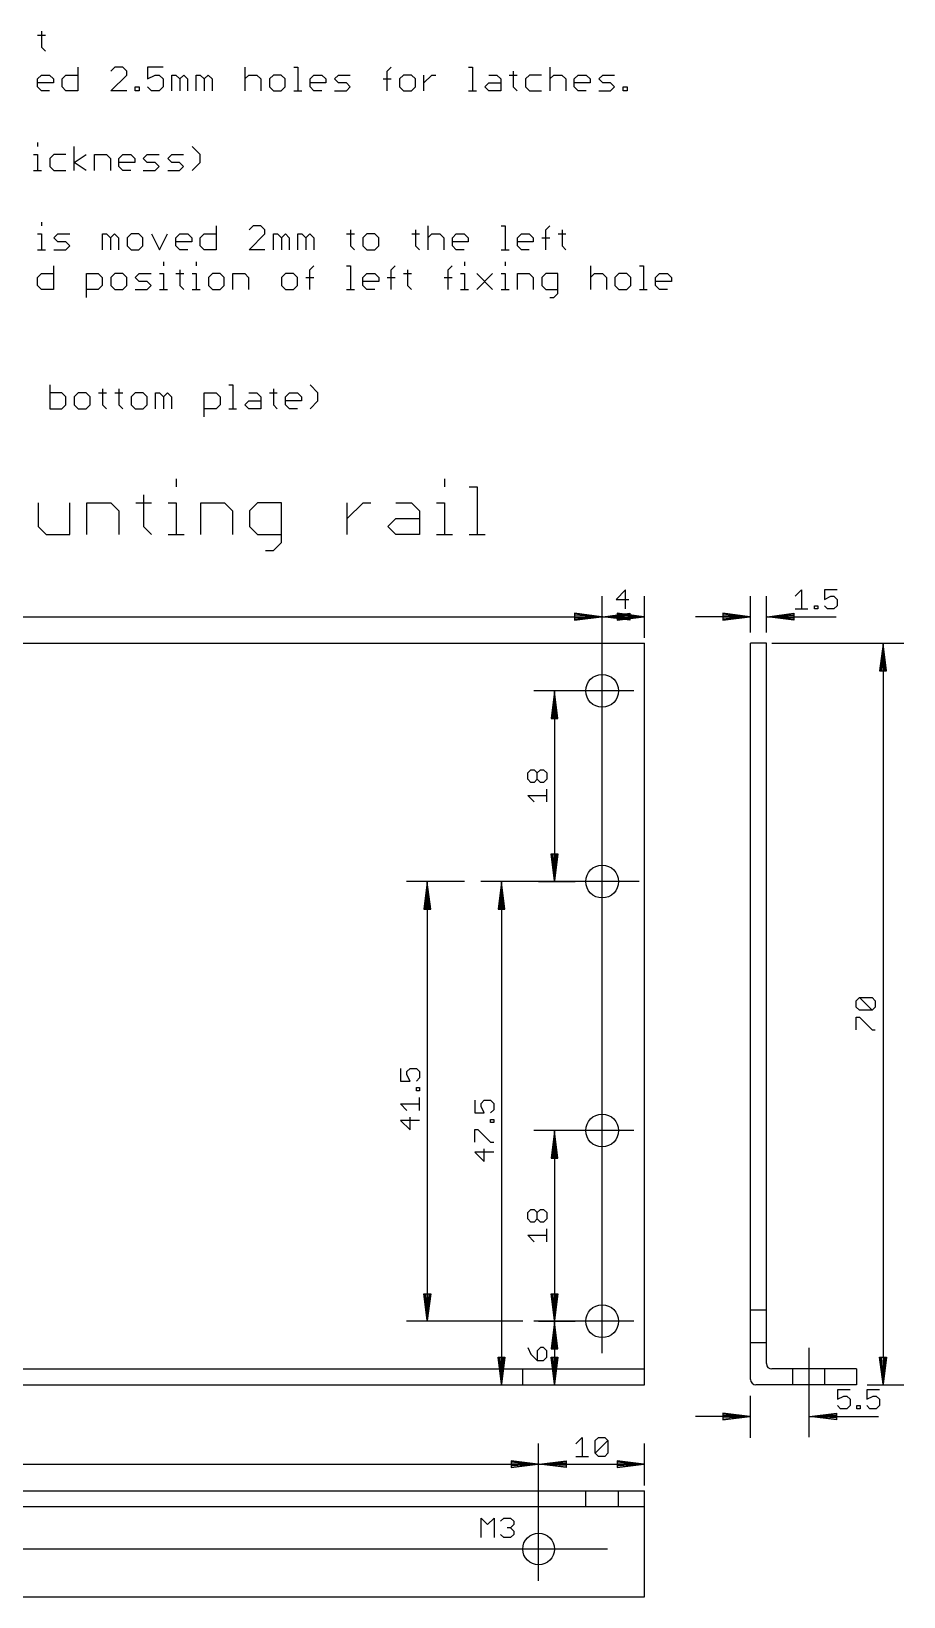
# Model space of a CAD drawing. Extents: x -9 to 622, y -48 to 444.
# Drawn here: x 417.1 to 499.4, y 291.5 to 439.3 of the extents above; entities that cross this region are included whole.
import ezdxf

# ---------------------------------------------------------------- set-up
doc = ezdxf.new("R2010")
doc.units = 0
for name, color, linetype in [('119', 1, 'CONTINUOUS'), ('20', 7, 'CONTINUOUS'), ('47', 2, 'CONTINUOUS')]:
    doc.layers.add(name, color=color, linetype=linetype)

msp = doc.modelspace()

# ---------------------------------------------------------------- linework, layer by layer
at = {"layer": '119'}
for p, q in [((417.7279, 438.8756), (418.4772, 438.8756)), ((418.1025, 439.2503), (418.1025, 437.7517)), ((418.1025, 437.7517), (418.4772, 437.377)), ((421.5284, 435.8749), (421.5284, 433.627)), ((425.0084, 435.8749), (424.6338, 435.5003)), ((425.7577, 435.8749), (425.0084, 435.8749)), ((426.1324, 435.5003), (425.7577, 435.8749)), ((429.5853, 435.8749), (428.0867, 435.8749)), ((428.0867, 435.8749), (428.0867, 434.751)), ((437.2946, 435.8749), (437.2946, 433.627)), ((441.8985, 435.8749), (442.2732, 435.8749)), ((442.2732, 435.8749), (442.2732, 433.627)), ((450.7137, 435.5003), (451.0883, 435.8749)), ((458.3959, 435.8749), (458.7706, 435.8749)), ((458.7706, 435.8749), (458.7706, 433.627)), ((466.0691, 435.8749), (466.0691, 433.627)), ((417.7279, 434.751), (418.1025, 435.1256)), ((417.7279, 434.0017), (417.7279, 434.751)), ((418.1025, 435.1256), (418.8518, 435.1256)), ((418.8518, 435.1256), (419.2265, 434.751)), ((419.2265, 434.751), (419.2265, 434.3763)), ((420.0298, 434.751), (420.4045, 435.1256)), ((420.0298, 434.0017), (420.0298, 434.751)), ((420.4045, 435.1256), (421.5284, 435.1256)), ((424.6338, 433.627), (426.1324, 435.1256)), ((426.1324, 435.1256), (426.1324, 435.5003)), ((428.0867, 434.751), (428.836, 435.1256)), ((428.836, 435.1256), (429.2107, 435.1256)), ((429.2107, 435.1256), (429.5853, 434.751)), ((429.5853, 434.751), (429.5853, 434.0017)), ((430.3887, 433.627), (430.3887, 435.1256)), ((430.3887, 435.1256), (430.7633, 435.1256)), ((430.7633, 435.1256), (431.138, 434.751)), ((431.138, 434.751), (431.5126, 435.1256)), ((431.138, 434.751), (431.138, 433.627)), ((431.5126, 435.1256), (431.8873, 434.751)), ((431.8873, 434.751), (431.8873, 433.627)), ((432.6906, 433.627), (432.6906, 435.1256)), ((432.6906, 435.1256), (433.0653, 435.1256)), ((433.0653, 435.1256), (433.4399, 434.751)), ((433.4399, 434.751), (433.8146, 435.1256)), ((433.4399, 434.751), (433.4399, 433.627)), ((433.8146, 435.1256), (434.1892, 434.751)), ((434.1892, 434.751), (434.1892, 433.627)), ((437.2946, 434.751), (437.6692, 435.1256)), ((437.6692, 435.1256), (438.4185, 435.1256)), ((438.4185, 435.1256), (438.7932, 434.751)), ((438.7932, 434.751), (438.7932, 433.627)), ((439.9712, 435.1256), (439.5965, 434.751)), ((439.5965, 434.751), (439.5965, 434.0017)), ((440.7205, 435.1256), (439.9712, 435.1256)), ((441.0951, 434.751), (440.7205, 435.1256)), ((441.0951, 434.0017), (441.0951, 434.751)), ((443.4331, 434.751), (443.8078, 435.1256)), ((443.4331, 434.0017), (443.4331, 434.751)), ((443.8078, 435.1256), (444.5571, 435.1256)), ((444.5571, 435.1256), (444.9318, 434.751)), ((444.9318, 434.751), (444.9318, 434.3763)), ((445.7351, 434.751), (446.1098, 435.1256)), ((446.1098, 434.3763), (445.7351, 434.751)), ((446.1098, 435.1256), (447.2337, 435.1256)), ((450.339, 434.751), (451.0883, 434.751)), ((450.7137, 433.627), (450.7137, 435.5003)), ((452.2483, 435.1256), (451.8737, 434.751)), ((451.8737, 434.751), (451.8737, 434.0017)), ((452.9976, 435.1256), (452.2483, 435.1256)), ((453.3723, 434.751), (452.9976, 435.1256)), ((453.3723, 434.0017), (453.3723, 434.751)), ((454.1756, 433.627), (454.1756, 435.1256)), ((454.1756, 434.3763), (454.925, 435.1256)), ((454.925, 435.1256), (455.2996, 435.1256)), ((460.3052, 435.1256), (461.0545, 435.1256)), ((461.0545, 435.1256), (461.4292, 434.751)), ((461.4292, 434.751), (461.4292, 433.627)), ((462.2325, 435.1256), (462.9818, 435.1256)), ((462.6072, 435.5003), (462.6072, 434.0017)), ((464.1418, 435.1256), (463.7672, 434.751)), ((463.7672, 434.751), (463.7672, 434.0017)), ((465.2658, 435.1256), (464.1418, 435.1256)), ((466.0691, 434.751), (466.4438, 435.1256)), ((466.4438, 435.1256), (467.1931, 435.1256)), ((467.1931, 435.1256), (467.5677, 434.751)), ((467.5677, 434.751), (467.5677, 433.627)), ((468.3711, 434.751), (468.7458, 435.1256)), ((468.3711, 434.0017), (468.3711, 434.751)), ((468.7458, 435.1256), (469.4951, 435.1256)), ((469.4951, 435.1256), (469.8697, 434.751)), ((469.8697, 434.751), (469.8697, 434.3763)), ((470.6731, 434.751), (471.0477, 435.1256)), ((471.0477, 434.3763), (470.6731, 434.751)), ((471.0477, 435.1256), (472.1717, 435.1256)), ((419.2265, 434.3763), (417.7279, 434.3763)), ((418.1025, 433.627), (417.7279, 434.0017)), ((418.8518, 433.627), (418.1025, 433.627)), ((420.4045, 433.627), (420.0298, 434.0017)), ((421.5284, 433.627), (420.4045, 433.627)), ((426.1324, 433.627), (424.6338, 433.627)), ((426.9357, 433.627), (426.9357, 434.0017)), ((426.9357, 434.0017), (427.3104, 434.0017)), ((427.3104, 433.627), (426.9357, 433.627)), ((427.3104, 434.0017), (427.3104, 433.627)), ((428.4614, 433.627), (428.0867, 434.0017)), ((429.2107, 433.627), (428.4614, 433.627)), ((429.5853, 434.0017), (429.2107, 433.627)), ((439.5965, 434.0017), (439.9712, 433.627)), ((439.9712, 433.627), (440.7205, 433.627)), ((440.7205, 433.627), (441.0951, 434.0017)), ((441.8985, 433.627), (442.6478, 433.627)), ((444.9318, 434.3763), (443.4331, 434.3763)), ((443.8078, 433.627), (443.4331, 434.0017)), ((444.5571, 433.627), (443.8078, 433.627)), ((445.7351, 433.627), (446.8591, 433.627)), ((446.8591, 434.3763), (446.1098, 434.3763)), ((447.2337, 434.0017), (446.8591, 434.3763)), ((446.8591, 433.627), (447.2337, 434.0017)), ((451.8737, 434.0017), (452.2483, 433.627)), ((452.2483, 433.627), (452.9976, 433.627)), ((452.9976, 433.627), (453.3723, 434.0017)), ((458.3959, 433.627), (459.1452, 433.627)), ((459.9306, 434.0017), (460.3052, 434.3763)), ((460.3052, 433.627), (459.9306, 434.0017)), ((460.3052, 434.3763), (461.4292, 434.3763)), ((461.4292, 433.627), (460.3052, 433.627)), ((462.6072, 434.0017), (462.9818, 433.627)), ((463.7672, 434.0017), (464.1418, 433.627)), ((464.1418, 433.627), (465.2658, 433.627)), ((469.8697, 434.3763), (468.3711, 434.3763)), ((468.7458, 433.627), (468.3711, 434.0017)), ((469.4951, 433.627), (468.7458, 433.627)), ((470.6731, 433.627), (471.797, 433.627)), ((471.797, 434.3763), (471.0477, 434.3763)), ((472.1717, 434.0017), (471.797, 434.3763)), ((471.797, 433.627), (472.1717, 434.0017)), ((472.975, 433.627), (472.975, 434.0017)), ((472.975, 434.0017), (473.3497, 434.0017)), ((473.3497, 433.627), (472.975, 433.627)), ((473.3497, 434.0017), (473.3497, 433.627)), ((417.7189, 428.7496), (417.7189, 428.3749)), ((417.3442, 427.6256), (417.7189, 427.6256)), ((417.7189, 427.6256), (417.7189, 426.127)), ((419.2535, 427.6256), (418.8788, 427.251)), ((418.8788, 427.251), (418.8788, 426.5017)), ((420.3775, 427.6256), (419.2535, 427.6256)), ((421.1808, 426.127), (421.1808, 428.3749)), ((421.1808, 426.8763), (422.3048, 427.6256)), ((423.0991, 426.127), (423.0991, 427.6256)), ((423.0991, 427.6256), (424.2231, 427.6256)), ((424.2231, 427.6256), (424.5977, 427.251)), ((424.5977, 427.251), (424.5977, 426.127)), ((425.4011, 427.251), (425.7757, 427.6256)), ((425.4011, 426.5017), (425.4011, 427.251)), ((425.7757, 427.6256), (426.525, 427.6256)), ((426.525, 427.6256), (426.8997, 427.251)), ((426.8997, 427.251), (426.8997, 426.8763)), ((427.703, 427.251), (428.0777, 427.6256)), ((428.0777, 426.8763), (427.703, 427.251)), ((428.0777, 427.6256), (429.2017, 427.6256)), ((430.005, 427.251), (430.3797, 427.6256)), ((430.3797, 426.8763), (430.005, 427.251)), ((430.3797, 427.6256), (431.5036, 427.6256)), ((433.0563, 427.6256), (432.307, 428.3749)), ((433.0563, 426.8763), (433.0563, 427.6256)), ((417.3442, 426.127), (418.0935, 426.127)), ((418.8788, 426.5017), (419.2535, 426.127)), ((419.2535, 426.127), (420.3775, 426.127)), ((422.3048, 426.127), (421.1808, 426.8763)), ((426.8997, 426.8763), (425.4011, 426.8763)), ((425.7757, 426.127), (425.4011, 426.5017)), ((426.525, 426.127), (425.7757, 426.127)), ((427.703, 426.127), (428.827, 426.127)), ((428.827, 426.8763), (428.0777, 426.8763)), ((429.2017, 426.5017), (428.827, 426.8763)), ((428.827, 426.127), (429.2017, 426.5017)), ((430.005, 426.127), (431.129, 426.127)), ((431.129, 426.8763), (430.3797, 426.8763)), ((431.5036, 426.5017), (431.129, 426.8763)), ((431.129, 426.127), (431.5036, 426.5017)), ((432.307, 426.127), (433.0563, 426.8763)), ((418.1025, 421.2496), (418.1025, 420.8749)), ((417.7279, 420.1256), (418.1025, 420.1256)), ((418.1025, 420.1256), (418.1025, 418.627)), ((419.2625, 419.751), (419.6372, 420.1256)), ((419.6372, 419.3763), (419.2625, 419.751)), ((419.6372, 420.1256), (420.7611, 420.1256)), ((423.8664, 418.627), (423.8664, 420.1256)), ((423.8664, 420.1256), (424.2411, 420.1256)), ((424.2411, 420.1256), (424.6157, 419.751)), ((424.6157, 419.751), (424.9904, 420.1256)), ((424.6157, 419.751), (424.6157, 418.627)), ((424.9904, 420.1256), (425.365, 419.751)), ((425.365, 419.751), (425.365, 418.627)), ((426.543, 420.1256), (426.1684, 419.751)), ((426.1684, 419.751), (426.1684, 419.0017)), ((427.2924, 420.1256), (426.543, 420.1256)), ((427.667, 419.751), (427.2924, 420.1256)), ((427.667, 419.0017), (427.667, 419.751)), ((428.4704, 420.1256), (429.2197, 418.627)), ((429.2197, 418.627), (429.969, 420.1256)), ((430.7723, 419.751), (431.147, 420.1256)), ((430.7723, 419.0017), (430.7723, 419.751)), ((431.147, 420.1256), (431.8963, 420.1256)), ((431.8963, 420.1256), (432.2709, 419.751)), ((432.2709, 419.751), (432.2709, 419.3763)), ((433.0743, 419.751), (433.4489, 420.1256)), ((433.0743, 419.0017), (433.0743, 419.751)), ((433.4489, 420.1256), (434.5729, 420.1256)), ((434.5729, 420.8749), (434.5729, 418.627)), ((438.0529, 420.8749), (437.6782, 420.5003)), ((437.6782, 418.627), (439.1768, 420.1256)), ((438.8022, 420.8749), (438.0529, 420.8749)), ((439.1768, 420.5003), (438.8022, 420.8749)), ((439.1768, 420.1256), (439.1768, 420.5003)), ((439.9802, 418.627), (439.9802, 420.1256)), ((439.9802, 420.1256), (440.3548, 420.1256)), ((440.3548, 420.1256), (440.7295, 419.751)), ((440.7295, 419.751), (441.1042, 420.1256)), ((440.7295, 419.751), (440.7295, 418.627)), ((441.1042, 420.1256), (441.4788, 419.751)), ((441.4788, 419.751), (441.4788, 418.627)), ((442.2822, 418.627), (442.2822, 420.1256)), ((442.2822, 420.1256), (442.6568, 420.1256)), ((442.6568, 420.1256), (443.0315, 419.751)), ((443.0315, 419.751), (443.4061, 420.1256)), ((443.0315, 419.751), (443.0315, 418.627)), ((443.4061, 420.1256), (443.7808, 419.751)), ((443.7808, 419.751), (443.7808, 418.627)), ((446.8861, 420.1256), (447.6354, 420.1256)), ((447.2607, 420.5003), (447.2607, 419.0017)), ((448.7954, 420.1256), (448.4207, 419.751)), ((448.4207, 419.751), (448.4207, 419.0017)), ((449.5447, 420.1256), (448.7954, 420.1256)), ((449.9193, 419.751), (449.5447, 420.1256)), ((449.9193, 419.0017), (449.9193, 419.751)), ((453.0247, 420.1256), (453.774, 420.1256)), ((453.3993, 420.5003), (453.3993, 419.0017)), ((454.5593, 420.8749), (454.5593, 418.627)), ((454.5593, 419.751), (454.934, 420.1256)), ((454.934, 420.1256), (455.6833, 420.1256)), ((455.6833, 420.1256), (456.0579, 419.751)), ((456.0579, 419.751), (456.0579, 418.627)), ((456.8613, 419.751), (457.2359, 420.1256)), ((456.8613, 419.0017), (456.8613, 419.751)), ((457.2359, 420.1256), (457.9852, 420.1256)), ((457.9852, 420.1256), (458.3599, 419.751)), ((458.3599, 419.751), (458.3599, 419.3763)), ((461.4652, 420.8749), (461.8399, 420.8749)), ((461.8399, 420.8749), (461.8399, 418.627)), ((462.9998, 419.751), (463.3745, 420.1256)), ((462.9998, 419.0017), (462.9998, 419.751)), ((463.3745, 420.1256), (464.1238, 420.1256)), ((464.1238, 420.1256), (464.4985, 419.751)), ((464.4985, 419.751), (464.4985, 419.3763)), ((465.3018, 419.751), (466.0511, 419.751)), ((465.6765, 420.5003), (466.0511, 420.8749)), ((465.6765, 418.627), (465.6765, 420.5003)), ((466.8365, 420.1256), (467.5858, 420.1256)), ((467.2111, 420.5003), (467.2111, 419.0017)), ((417.7279, 418.627), (418.4772, 418.627)), ((419.2625, 418.627), (420.3865, 418.627)), ((420.3865, 419.3763), (419.6372, 419.3763)), ((420.7611, 419.0017), (420.3865, 419.3763)), ((420.3865, 418.627), (420.7611, 419.0017)), ((426.1684, 419.0017), (426.543, 418.627)), ((426.543, 418.627), (427.2924, 418.627)), ((427.2924, 418.627), (427.667, 419.0017)), ((432.2709, 419.3763), (430.7723, 419.3763)), ((431.147, 418.627), (430.7723, 419.0017)), ((431.8963, 418.627), (431.147, 418.627)), ((433.4489, 418.627), (433.0743, 419.0017)), ((434.5729, 418.627), (433.4489, 418.627)), ((439.1768, 418.627), (437.6782, 418.627)), ((447.2607, 419.0017), (447.6354, 418.627)), ((448.4207, 419.0017), (448.7954, 418.627)), ((448.7954, 418.627), (449.5447, 418.627)), ((449.5447, 418.627), (449.9193, 419.0017)), ((453.3993, 419.0017), (453.774, 418.627)), ((458.3599, 419.3763), (456.8613, 419.3763)), ((457.2359, 418.627), (456.8613, 419.0017)), ((457.9852, 418.627), (457.2359, 418.627)), ((461.4652, 418.627), (462.2145, 418.627)), ((464.4985, 419.3763), (462.9998, 419.3763)), ((463.3745, 418.627), (462.9998, 419.0017)), ((464.1238, 418.627), (463.3745, 418.627)), ((467.2111, 419.0017), (467.5858, 418.627)), ((419.2265, 417.1249), (419.2265, 414.877)), ((429.6123, 417.4996), (429.6123, 417.1249)), ((431.147, 416.7503), (431.147, 415.2517)), ((432.6816, 417.4996), (432.6816, 417.1249)), ((443.4241, 416.7503), (443.7988, 417.1249)), ((443.4241, 414.877), (443.4241, 416.7503)), ((446.8861, 417.1249), (447.2607, 417.1249)), ((447.2607, 417.1249), (447.2607, 414.877)), ((451.0974, 416.7503), (451.472, 417.1249)), ((451.0974, 414.877), (451.0974, 416.7503)), ((452.632, 416.7503), (452.632, 415.2517)), ((456.4686, 416.7503), (456.8433, 417.1249)), ((456.4686, 414.877), (456.4686, 416.7503)), ((458.0032, 417.4996), (458.0032, 417.1249)), ((461.8399, 417.4996), (461.8399, 417.1249)), ((469.9057, 417.1249), (469.9057, 414.877)), ((474.5097, 417.1249), (474.8843, 417.1249)), ((474.8843, 417.1249), (474.8843, 414.877)), ((417.7279, 416.001), (418.1025, 416.3756)), ((417.7279, 415.2517), (417.7279, 416.001)), ((418.1025, 414.877), (417.7279, 415.2517)), ((418.1025, 416.3756), (419.2265, 416.3756)), ((422.3318, 414.1277), (422.3318, 416.3756)), ((422.3318, 416.3756), (423.4557, 416.3756)), ((423.4557, 416.3756), (423.8304, 416.001)), ((423.8304, 415.2517), (423.4557, 414.877)), ((423.8304, 416.001), (423.8304, 415.2517)), ((425.0084, 416.3756), (424.6338, 416.001)), ((424.6338, 416.001), (424.6338, 415.2517)), ((424.6338, 415.2517), (425.0084, 414.877)), ((425.7577, 416.3756), (425.0084, 416.3756)), ((426.1324, 416.001), (425.7577, 416.3756)), ((425.7577, 414.877), (426.1324, 415.2517)), ((426.1324, 415.2517), (426.1324, 416.001)), ((426.9357, 416.001), (427.3104, 416.3756)), ((427.3104, 415.6263), (426.9357, 416.001)), ((427.3104, 416.3756), (428.4343, 416.3756)), ((428.0597, 415.6263), (427.3104, 415.6263)), ((428.4343, 415.2517), (428.0597, 415.6263)), ((428.0597, 414.877), (428.4343, 415.2517)), ((429.2377, 416.3756), (429.6123, 416.3756)), ((429.6123, 416.3756), (429.6123, 414.877)), ((430.7723, 416.3756), (431.5216, 416.3756)), ((431.147, 415.2517), (431.5216, 414.877)), ((432.307, 416.3756), (432.6816, 416.3756)), ((432.6816, 416.3756), (432.6816, 414.877)), ((434.2163, 416.3756), (433.8416, 416.001)), ((433.8416, 416.001), (433.8416, 415.2517)), ((433.8416, 415.2517), (434.2163, 414.877)), ((434.9656, 416.3756), (434.2163, 416.3756)), ((435.3402, 416.001), (434.9656, 416.3756)), ((434.9656, 414.877), (435.3402, 415.2517)), ((435.3402, 415.2517), (435.3402, 416.001)), ((436.1436, 414.877), (436.1436, 416.3756)), ((436.1436, 416.3756), (437.2675, 416.3756)), ((437.2675, 416.3756), (437.6422, 416.001)), ((437.6422, 416.001), (437.6422, 414.877)), ((441.1222, 416.3756), (440.7475, 416.001)), ((440.7475, 416.001), (440.7475, 415.2517)), ((440.7475, 415.2517), (441.1222, 414.877)), ((441.8715, 416.3756), (441.1222, 416.3756)), ((442.2461, 416.001), (441.8715, 416.3756)), ((441.8715, 414.877), (442.2461, 415.2517)), ((442.2461, 415.2517), (442.2461, 416.001)), ((443.0495, 416.001), (443.7988, 416.001)), ((448.4207, 416.001), (448.7954, 416.3756)), ((448.4207, 415.2517), (448.4207, 416.001)), ((449.9193, 415.6263), (448.4207, 415.6263)), ((448.7954, 414.877), (448.4207, 415.2517)), ((448.7954, 416.3756), (449.5447, 416.3756)), ((449.5447, 416.3756), (449.9193, 416.001)), ((449.9193, 416.001), (449.9193, 415.6263)), ((450.7227, 416.001), (451.472, 416.001)), ((452.2573, 416.3756), (453.0066, 416.3756)), ((452.632, 415.2517), (453.0066, 414.877)), ((456.094, 416.001), (456.8433, 416.001)), ((457.6286, 416.3756), (458.0032, 416.3756)), ((458.0032, 416.3756), (458.0032, 414.877)), ((459.1632, 416.3756), (460.6619, 414.877)), ((459.1632, 414.877), (460.6619, 416.3756)), ((461.4652, 416.3756), (461.8399, 416.3756)), ((461.8399, 416.3756), (461.8399, 414.877)), ((462.9998, 414.877), (462.9998, 416.3756)), ((462.9998, 416.3756), (464.1238, 416.3756)), ((464.1238, 416.3756), (464.4985, 416.001)), ((464.4985, 416.001), (464.4985, 414.877)), ((465.6765, 416.3756), (465.3018, 416.001)), ((465.3018, 416.001), (465.3018, 415.2517)), ((465.3018, 415.2517), (465.6765, 414.877)), ((466.8004, 416.3756), (465.6765, 416.3756)), ((466.8004, 414.5023), (466.8004, 416.3756)), ((469.9057, 416.001), (470.2804, 416.3756)), ((470.2804, 416.3756), (471.0297, 416.3756)), ((471.0297, 416.3756), (471.4044, 416.001)), ((471.4044, 416.001), (471.4044, 414.877)), ((472.5824, 416.3756), (472.2077, 416.001)), ((472.2077, 416.001), (472.2077, 415.2517)), ((472.2077, 415.2517), (472.5824, 414.877)), ((473.3317, 416.3756), (472.5824, 416.3756)), ((473.7063, 416.001), (473.3317, 416.3756)), ((473.3317, 414.877), (473.7063, 415.2517)), ((473.7063, 415.2517), (473.7063, 416.001)), ((476.0443, 416.001), (476.419, 416.3756)), ((476.0443, 415.2517), (476.0443, 416.001)), ((477.5429, 415.6263), (476.0443, 415.6263)), ((476.419, 414.877), (476.0443, 415.2517)), ((476.419, 416.3756), (477.1683, 416.3756)), ((477.1683, 416.3756), (477.5429, 416.001)), ((477.5429, 416.001), (477.5429, 415.6263)), ((419.2265, 414.877), (418.1025, 414.877)), ((423.4557, 414.877), (422.3318, 414.877)), ((425.0084, 414.877), (425.7577, 414.877)), ((426.9357, 414.877), (428.0597, 414.877)), ((429.2377, 414.877), (429.987, 414.877)), ((432.307, 414.877), (433.0563, 414.877)), ((434.2163, 414.877), (434.9656, 414.877)), ((441.1222, 414.877), (441.8715, 414.877)), ((446.8861, 414.877), (447.6354, 414.877)), ((449.5447, 414.877), (448.7954, 414.877)), ((457.6286, 414.877), (458.3779, 414.877)), ((461.4652, 414.877), (462.2145, 414.877)), ((465.6765, 414.877), (466.8004, 414.877)), ((466.0511, 414.1277), (466.4258, 414.1277)), ((466.4258, 414.1277), (466.8004, 414.5023)), ((472.5824, 414.877), (473.3317, 414.877)), ((474.5097, 414.877), (475.259, 414.877)), ((477.1683, 414.877), (476.419, 414.877)), ((418.8788, 405.8749), (418.8788, 403.627)), ((420.0028, 405.1256), (418.8788, 405.1256)), ((420.3775, 404.751), (420.0028, 405.1256)), ((421.5555, 405.1256), (421.1808, 404.751)), ((422.3048, 405.1256), (421.5555, 405.1256)), ((422.6794, 404.751), (422.3048, 405.1256)), ((423.4828, 405.1256), (424.2321, 405.1256)), ((423.8574, 405.5003), (423.8574, 404.0017)), ((425.0174, 405.1256), (425.7667, 405.1256)), ((425.3921, 405.5003), (425.3921, 404.0017)), ((426.9267, 405.1256), (426.5521, 404.751)), ((427.676, 405.1256), (426.9267, 405.1256)), ((428.0507, 404.751), (427.676, 405.1256)), ((428.854, 403.627), (428.854, 405.1256)), ((428.854, 405.1256), (429.2287, 405.1256)), ((429.2287, 405.1256), (429.6033, 404.751)), ((429.6033, 404.751), (429.978, 405.1256)), ((429.978, 405.1256), (430.3526, 404.751)), ((433.458, 402.8777), (433.458, 405.1256)), ((433.458, 405.1256), (434.5819, 405.1256)), ((434.5819, 405.1256), (434.9566, 404.751)), ((435.7599, 405.8749), (436.1346, 405.8749)), ((436.1346, 405.8749), (436.1346, 403.627)), ((437.6692, 405.1256), (438.4185, 405.1256)), ((438.4185, 405.1256), (438.7932, 404.751)), ((439.5965, 405.1256), (440.3458, 405.1256)), ((439.9712, 405.5003), (439.9712, 404.0017)), ((441.1312, 404.751), (441.5058, 405.1256)), ((441.5058, 405.1256), (442.2551, 405.1256)), ((442.2551, 405.1256), (442.6298, 404.751)), ((444.1824, 405.1256), (443.4331, 405.8749)), ((444.1824, 404.3763), (444.1824, 405.1256)), ((418.8788, 403.627), (420.0028, 403.627)), ((420.0028, 403.627), (420.3775, 404.0017)), ((420.3775, 404.0017), (420.3775, 404.751)), ((421.1808, 404.751), (421.1808, 404.0017)), ((421.1808, 404.0017), (421.5555, 403.627)), ((421.5555, 403.627), (422.3048, 403.627)), ((422.3048, 403.627), (422.6794, 404.0017)), ((422.6794, 404.0017), (422.6794, 404.751)), ((423.8574, 404.0017), (424.2321, 403.627)), ((425.3921, 404.0017), (425.7667, 403.627)), ((426.5521, 404.751), (426.5521, 404.0017)), ((426.5521, 404.0017), (426.9267, 403.627)), ((426.9267, 403.627), (427.676, 403.627)), ((427.676, 403.627), (428.0507, 404.0017)), ((428.0507, 404.0017), (428.0507, 404.751)), ((429.6033, 404.751), (429.6033, 403.627)), ((430.3526, 404.751), (430.3526, 403.627)), ((434.5819, 403.627), (433.458, 403.627)), ((434.9566, 404.0017), (434.5819, 403.627)), ((434.9566, 404.751), (434.9566, 404.0017)), ((435.7599, 403.627), (436.5092, 403.627)), ((437.2946, 404.0017), (437.6692, 404.3763)), ((437.6692, 403.627), (437.2946, 404.0017)), ((437.6692, 404.3763), (438.7932, 404.3763)), ((438.7932, 403.627), (437.6692, 403.627)), ((438.7932, 404.751), (438.7932, 403.627)), ((439.9712, 404.0017), (440.3458, 403.627)), ((441.1312, 404.0017), (441.1312, 404.751)), ((442.6298, 404.3763), (441.1312, 404.3763)), ((441.5058, 403.627), (441.1312, 404.0017)), ((442.2551, 403.627), (441.5058, 403.627)), ((442.6298, 404.751), (442.6298, 404.3763)), ((443.4331, 403.627), (444.1824, 404.3763))]:
    msp.add_line(p, q, dxfattribs=at)
at = {"layer": '20'}
for p, q in [((350, 381.5), (475, 381.5)), ((475, 313), (475, 381.5)), ((485, 318.55), (485, 381.5)), ((486.5, 381.5), (485, 381.5)), ((486.5, 318.55), (486.5, 381.5)), ((485, 315.45), (485, 318.55)), ((486.5, 318.55), (485, 318.55)), ((486.5, 315.45), (486.5, 318.55)), ((486.5, 315.45), (485, 315.45)), ((485, 312), (485, 315.45)), ((486.5, 313.5), (486.5, 315.45)), ((361.5, 313), (463.5, 313)), ((463.5, 313), (466.5, 313)), ((463.5, 311.5), (463.5, 313)), ((466.5, 313), (475, 313)), ((466.5, 311.5), (466.5, 313)), ((475, 311.5), (475, 313)), ((489, 313), (487, 313)), ((492, 313), (489, 313)), ((489, 311.5), (489, 313)), ((495, 313), (492, 313)), ((492, 311.5), (492, 313)), ((495, 313), (495, 311.5)), ((361.5, 311.5), (463.5, 311.5)), ((463.5, 311.5), (466.5, 311.5)), ((466.5, 311.5), (475, 311.5)), ((489, 311.5), (485.5, 311.5)), ((492, 311.5), (489, 311.5)), ((495, 311.5), (492, 311.5)), ((355.55, 301.5), (469.45, 301.5)), ((469.45, 301.5), (472.55, 301.5)), ((469.45, 300), (469.45, 301.5)), ((472.55, 301.5), (475, 301.5)), ((472.55, 300), (472.55, 301.5)), ((475, 300), (475, 301.5)), ((355.55, 300), (469.45, 300)), ((469.45, 300), (472.55, 300)), ((472.55, 300), (475, 300)), ((475, 291.5), (475, 300)), ((350, 291.5), (475, 291.5))]:
    msp.add_line(p, q, dxfattribs=at)
for centre, radius in [((471, 377), 1.55), ((471, 359), 1.55), ((471, 335.5), 1.55), ((471, 317.5), 1.55), ((465, 296), 1.5)]:
    msp.add_circle(centre, radius, dxfattribs=at)
for centre in [(487, 313.5), (485.5, 312)]:
    msp.add_arc(centre, 0.5, 180, 270, dxfattribs=at)
at = {"layer": '47'}
for p, q in [((430.8048, 396.9991), (430.8048, 396.2498)), ((456.1265, 396.9991), (456.1265, 396.2498)), ((458.4464, 396.2498), (459.1958, 396.2498)), ((459.1958, 396.2498), (459.1958, 391.754)), ((417.7784, 394.7512), (417.7784, 392.5033)), ((420.7756, 391.754), (420.7756, 394.7512)), ((422.3823, 391.754), (422.3823, 394.7512)), ((422.3823, 394.7512), (424.6302, 394.7512)), ((424.6302, 394.7512), (425.3795, 394.0019)), ((426.9862, 394.7512), (428.4848, 394.7512)), ((427.7355, 395.5005), (427.7355, 392.5033)), ((430.0555, 394.7512), (430.8048, 394.7512)), ((430.8048, 394.7512), (430.8048, 391.754)), ((433.1248, 391.754), (433.1248, 394.7512)), ((433.1248, 394.7512), (435.3727, 394.7512)), ((435.3727, 394.7512), (436.122, 394.0019)), ((438.4781, 394.7512), (437.7287, 394.0019)), ((440.726, 394.7512), (438.4781, 394.7512)), ((440.726, 391.0047), (440.726, 394.7512)), ((446.9366, 391.754), (446.9366, 394.7512)), ((446.9366, 393.2526), (448.4352, 394.7512)), ((448.4352, 394.7512), (449.1845, 394.7512)), ((451.5225, 394.7512), (453.0211, 394.7512)), ((453.0211, 394.7512), (453.7705, 394.0019)), ((455.3772, 394.7512), (456.1265, 394.7512)), ((456.1265, 394.7512), (456.1265, 391.754)), ((425.3795, 394.0019), (425.3795, 391.754)), ((436.122, 394.0019), (436.122, 391.754)), ((437.7287, 394.0019), (437.7287, 392.5033)), ((450.7732, 392.5033), (451.5225, 393.2526)), ((451.5225, 393.2526), (453.7705, 393.2526)), ((453.7705, 394.0019), (453.7705, 391.754)), ((417.7784, 392.5033), (418.5277, 391.754)), ((418.5277, 391.754), (420.7756, 391.754)), ((427.7355, 392.5033), (428.4848, 391.754)), ((430.0555, 391.754), (431.5541, 391.754)), ((437.7287, 392.5033), (438.4781, 391.754)), ((438.4781, 391.754), (440.726, 391.754)), ((451.5225, 391.754), (450.7732, 392.5033)), ((453.7705, 391.754), (451.5225, 391.754)), ((455.3772, 391.754), (456.8758, 391.754)), ((458.4464, 391.754), (459.9451, 391.754)), ((439.2274, 390.2554), (439.9767, 390.2554)), ((439.9767, 390.2554), (440.726, 391.0047)), ((471, 314.5), (471, 385.95)), ((471, 382.5), (471, 385.95)), ((473.2064, 386.5299), (472.3072, 385.6308)), ((472.3072, 385.6308), (473.5061, 385.6308)), ((473.2064, 384.7316), (473.2064, 386.5299)), ((475, 382), (475, 385.95)), ((485, 382.5), (485, 385.95)), ((486.5, 382.5), (486.5, 385.95)), ((489.2016, 385.9305), (489.801, 386.5299)), ((489.801, 386.5299), (489.801, 384.7316)), ((493.1628, 386.5299), (491.964, 386.5299)), ((491.964, 386.5299), (491.964, 385.6308)), ((491.964, 385.6308), (492.5634, 385.9305)), ((492.5634, 385.9305), (492.8631, 385.9305)), ((492.8631, 385.9305), (493.1628, 385.6308)), ((493.1628, 385.6308), (493.1628, 385.0313)), ((470.935, 384), (468.4, 384.3192)), ((468.4, 384.3192), (468.4, 383.6808)), ((470.935, 384), (468.4, 384.26)), ((471.065, 384), (473.6, 384.3192)), ((471.065, 384), (473.6, 384.26)), ((474.935, 384), (472.4, 384.3192)), ((472.4, 384.3192), (472.4, 383.6808)), ((474.935, 384), (472.4, 384.26)), ((473.6, 384.3192), (473.6, 383.6808)), ((484.935, 384), (482.4, 384.3192)), ((482.4, 384.3192), (482.4, 383.6808)), ((484.935, 384), (482.4, 384.26)), ((486.565, 384), (489.1, 384.3192)), ((486.565, 384), (489.1, 384.26)), ((489.1, 384.3192), (489.1, 383.6808)), ((489.2016, 384.7316), (490.4005, 384.7316)), ((491.0432, 384.7316), (491.0432, 385.0313)), ((491.0432, 385.0313), (491.3429, 385.0313)), ((491.3429, 384.7316), (491.0432, 384.7316)), ((491.3429, 385.0313), (491.3429, 384.7316)), ((492.2637, 384.7316), (491.964, 385.0313)), ((492.8631, 384.7316), (492.2637, 384.7316)), ((493.1628, 385.0313), (492.8631, 384.7316)), ((354.065, 384), (470.935, 384)), ((470.935, 384), (468.4, 384.13)), ((468.4, 383.6808), (470.935, 384)), ((468.4, 383.87), (470.935, 384)), ((468.4, 383.74), (470.935, 384)), ((471.065, 384), (473.6, 384.13)), ((471.065, 384), (474.935, 384)), ((473.6, 383.6808), (471.065, 384)), ((473.6, 383.87), (471.065, 384)), ((473.6, 383.74), (471.065, 384)), ((474.935, 384), (472.4, 384.13)), ((472.4, 383.6808), (474.935, 384)), ((472.4, 383.87), (474.935, 384)), ((472.4, 383.74), (474.935, 384)), ((484.935, 384), (479.8, 384)), ((484.935, 384), (482.4, 384.13)), ((482.4, 383.6808), (484.935, 384)), ((482.4, 383.87), (484.935, 384)), ((482.4, 383.74), (484.935, 384)), ((486.565, 384), (489.1, 384.13)), ((486.565, 384), (493.0809, 384)), ((489.1, 383.6808), (486.565, 384)), ((489.1, 383.87), (486.565, 384)), ((489.1, 383.74), (486.565, 384)), ((487, 381.5), (499.45, 381.5)), ((497.5, 381.435), (497.1808, 378.9)), ((497.5, 381.435), (497.24, 378.9)), ((497.5, 381.435), (497.37, 378.9)), ((497.5, 381.435), (497.5, 311.565)), ((497.8192, 378.9), (497.5, 381.435)), ((497.63, 378.9), (497.5, 381.435)), ((497.76, 378.9), (497.5, 381.435)), ((497.1808, 378.9), (497.8192, 378.9)), ((474, 377), (464.55, 377)), ((466.5, 376.935), (466.1808, 374.4)), ((466.5, 376.935), (466.24, 374.4)), ((466.5, 376.935), (466.37, 374.4)), ((466.5, 376.935), (466.5, 359.065)), ((466.8192, 374.4), (466.5, 376.935)), ((466.63, 374.4), (466.5, 376.935)), ((466.76, 374.4), (466.5, 376.935)), ((466.1808, 374.4), (466.8192, 374.4)), ((463.9701, 369.2491), (464.2698, 369.5488)), ((464.2698, 369.5488), (464.5695, 369.5488)), ((464.5695, 369.5488), (464.8692, 369.2491)), ((464.8692, 369.2491), (465.169, 369.5488)), ((465.169, 369.5488), (465.4687, 369.5488)), ((465.4687, 369.5488), (465.7684, 369.2491)), ((463.9701, 368.6496), (463.9701, 369.2491)), ((464.2698, 368.3499), (463.9701, 368.6496)), ((464.5695, 368.3499), (464.2698, 368.3499)), ((464.8692, 368.6496), (464.5695, 368.3499)), ((464.8692, 368.6496), (464.8692, 369.2491)), ((465.169, 368.3499), (464.8692, 368.6496)), ((465.4687, 368.3499), (465.169, 368.3499)), ((465.7684, 368.6496), (465.4687, 368.3499)), ((465.7684, 369.2491), (465.7684, 368.6496)), ((464.5695, 366.5083), (463.9701, 367.1078)), ((463.9701, 367.1078), (465.7684, 367.1078)), ((465.7684, 366.5083), (465.7684, 367.7072)), ((466.5, 359.065), (466.1808, 361.6)), ((466.1808, 361.6), (466.8192, 361.6)), ((466.5, 359.065), (466.24, 361.6)), ((466.5, 359.065), (466.37, 361.6)), ((466.8192, 361.6), (466.5, 359.065)), ((466.63, 361.6), (466.5, 359.065)), ((466.76, 361.6), (466.5, 359.065)), ((458, 359), (452.55, 359)), ((454.5, 358.935), (454.1808, 356.4)), ((454.5, 358.935), (454.24, 356.4)), ((454.5, 358.935), (454.37, 356.4)), ((454.5, 358.935), (454.5, 317.565)), ((454.8192, 356.4), (454.5, 358.935)), ((454.63, 356.4), (454.5, 358.935)), ((454.76, 356.4), (454.5, 358.935)), ((474.5, 359), (459.55, 359)), ((461.5, 358.935), (461.1808, 356.4)), ((461.5, 358.935), (461.24, 356.4)), ((461.5, 358.935), (461.37, 356.4)), ((461.5, 358.935), (461.5, 311.565)), ((461.8192, 356.4), (461.5, 358.935)), ((461.63, 356.4), (461.5, 358.935)), ((461.76, 356.4), (461.5, 358.935)), ((465, 359), (468.45, 359)), ((454.1808, 356.4), (454.8192, 356.4)), ((461.1808, 356.4), (461.8192, 356.4)), ((494.9701, 347.7491), (495.2698, 348.0488)), ((494.9701, 347.1496), (494.9701, 347.7491)), ((495.2698, 348.0488), (496.4687, 348.0488)), ((496.4687, 346.8499), (495.2698, 348.0488)), ((496.4687, 348.0488), (496.7684, 347.7491)), ((496.7684, 347.7491), (496.7684, 347.1496)), ((495.2698, 346.8499), (494.9701, 347.1496)), ((494.9701, 345.0083), (494.9701, 346.2072)), ((494.9701, 346.2072), (495.2698, 346.2072)), ((496.4687, 346.8499), (495.2698, 346.8499)), ((495.2698, 346.2072), (496.4687, 345.0083)), ((496.7684, 347.1496), (496.4687, 346.8499)), ((496.4687, 345.0083), (496.7684, 345.0083)), ((451.9701, 341.3651), (451.9701, 340.1662)), ((452.5695, 341.0654), (452.8692, 341.3651)), ((452.8692, 341.3651), (453.4687, 341.3651)), ((453.4687, 341.3651), (453.7684, 341.0654)), ((451.9701, 340.1662), (452.8692, 340.1662)), ((452.5695, 340.7656), (452.5695, 341.0654)), ((452.8692, 340.1662), (452.5695, 340.7656)), ((453.7684, 340.4659), (453.4687, 340.1662)), ((453.7684, 341.0654), (453.7684, 340.4659)), ((453.4687, 339.2454), (453.4687, 339.5451)), ((453.4687, 339.5451), (453.7684, 339.5451)), ((453.7684, 339.2454), (453.4687, 339.2454)), ((453.7684, 339.5451), (453.7684, 339.2454)), ((453.7684, 337.4038), (453.7684, 338.6027)), ((458.9701, 338.3651), (458.9701, 337.1662)), ((459.5695, 338.0654), (459.8692, 338.3651)), ((459.8692, 338.3651), (460.4687, 338.3651)), ((460.4687, 338.3651), (460.7684, 338.0654)), ((452.5695, 337.4038), (451.9701, 338.0033)), ((451.9701, 338.0033), (453.7684, 338.0033)), ((458.9701, 337.1662), (459.8692, 337.1662)), ((459.5695, 337.7656), (459.5695, 338.0654)), ((459.8692, 337.1662), (459.5695, 337.7656)), ((460.7684, 337.4659), (460.4687, 337.1662)), ((460.7684, 338.0654), (460.7684, 337.4659)), ((453.7684, 336.4614), (451.9701, 336.4614)), ((451.9701, 336.4614), (452.8692, 335.5623)), ((452.8692, 335.5623), (452.8692, 336.7612)), ((458.9701, 334.4038), (458.9701, 335.6027)), ((458.9701, 335.6027), (459.2698, 335.6027)), ((459.2698, 335.6027), (460.4687, 334.4038)), ((460.4687, 336.2454), (460.4687, 336.5451)), ((460.4687, 336.5451), (460.7684, 336.5451)), ((460.7684, 336.2454), (460.4687, 336.2454)), ((460.7684, 336.5451), (460.7684, 336.2454)), ((474, 335.5), (464.55, 335.5)), ((466.5, 335.435), (466.1808, 332.9)), ((466.5, 335.435), (466.24, 332.9)), ((466.5, 335.435), (466.37, 332.9)), ((466.5, 335.435), (466.5, 317.565)), ((466.8192, 332.9), (466.5, 335.435)), ((466.63, 332.9), (466.5, 335.435)), ((466.76, 332.9), (466.5, 335.435)), ((460.4687, 334.4038), (460.7684, 334.4038)), ((460.7684, 333.4614), (458.9701, 333.4614)), ((458.9701, 333.4614), (459.8692, 332.5623)), ((459.8692, 332.5623), (459.8692, 333.7612)), ((466.1808, 332.9), (466.8192, 332.9)), ((463.9701, 327.7491), (464.2698, 328.0488)), ((464.2698, 328.0488), (464.5695, 328.0488)), ((464.5695, 328.0488), (464.8692, 327.7491)), ((464.8692, 327.7491), (465.169, 328.0488)), ((465.169, 328.0488), (465.4687, 328.0488)), ((465.4687, 328.0488), (465.7684, 327.7491)), ((463.9701, 327.1496), (463.9701, 327.7491)), ((464.2698, 326.8499), (463.9701, 327.1496)), ((464.5695, 326.8499), (464.2698, 326.8499)), ((464.8692, 327.1496), (464.5695, 326.8499)), ((464.8692, 327.1496), (464.8692, 327.7491)), ((465.169, 326.8499), (464.8692, 327.1496)), ((465.4687, 326.8499), (465.169, 326.8499)), ((465.7684, 327.1496), (465.4687, 326.8499)), ((465.7684, 327.7491), (465.7684, 327.1496)), ((464.5695, 325.0083), (463.9701, 325.6078)), ((463.9701, 325.6078), (465.7684, 325.6078)), ((465.7684, 325.0083), (465.7684, 326.2072)), ((454.5, 317.565), (454.1808, 320.1)), ((454.1808, 320.1), (454.8192, 320.1)), ((454.5, 317.565), (454.24, 320.1)), ((454.5, 317.565), (454.37, 320.1)), ((454.8192, 320.1), (454.5, 317.565)), ((454.63, 320.1), (454.5, 317.565)), ((454.76, 320.1), (454.5, 317.565)), ((466.5, 317.565), (466.1808, 320.1)), ((466.1808, 320.1), (466.8192, 320.1)), ((466.5, 317.565), (466.24, 320.1)), ((466.5, 317.565), (466.37, 320.1)), ((466.8192, 320.1), (466.5, 317.565)), ((466.63, 320.1), (466.5, 317.565)), ((466.76, 320.1), (466.5, 317.565)), ((463.5, 317.5), (452.55, 317.5)), ((474, 317.5), (464.55, 317.5)), ((465, 317.5), (468.45, 317.5)), ((466.5, 317.435), (466.1808, 314.9)), ((466.5, 317.435), (466.24, 314.9)), ((466.5, 317.435), (466.37, 314.9)), ((466.5, 317.435), (466.5, 311.565)), ((466.8192, 314.9), (466.5, 317.435)), ((466.63, 314.9), (466.5, 317.435)), ((466.76, 314.9), (466.5, 317.435)), ((463.9701, 315.0061), (464.2698, 314.4066)), ((465.169, 315.0061), (464.8692, 314.7064)), ((465.4687, 315.0061), (465.169, 315.0061)), ((465.7684, 314.7064), (465.4687, 315.0061)), ((466.1808, 314.9), (466.8192, 314.9)), ((490.5, 315), (490.5, 306.55)), ((461.5, 311.565), (461.1808, 314.1)), ((461.1808, 314.1), (461.8192, 314.1)), ((461.5, 311.565), (461.24, 314.1)), ((461.5, 311.565), (461.37, 314.1)), ((461.8192, 314.1), (461.5, 311.565)), ((461.63, 314.1), (461.5, 311.565)), ((461.76, 314.1), (461.5, 311.565)), ((464.2698, 314.4066), (464.8692, 313.8072)), ((464.8692, 314.7064), (464.8692, 313.8072)), ((464.8692, 313.8072), (465.4687, 313.8072)), ((465.4687, 313.8072), (465.7684, 314.1069)), ((465.7684, 314.1069), (465.7684, 314.7064)), ((466.5, 311.565), (466.1808, 314.1)), ((466.1808, 314.1), (466.8192, 314.1)), ((466.5, 311.565), (466.24, 314.1)), ((466.5, 311.565), (466.37, 314.1)), ((466.8192, 314.1), (466.5, 311.565)), ((466.63, 314.1), (466.5, 311.565)), ((466.76, 314.1), (466.5, 311.565)), ((497.5, 311.565), (497.1808, 314.1)), ((497.1808, 314.1), (497.8192, 314.1)), ((497.5, 311.565), (497.24, 314.1)), ((497.5, 311.565), (497.37, 314.1)), ((497.8192, 314.1), (497.5, 311.565)), ((497.63, 314.1), (497.5, 311.565)), ((497.76, 314.1), (497.5, 311.565)), ((460, 311.5), (463.45, 311.5)), ((465.5, 311.5), (468.45, 311.5)), ((485, 306.5), (485, 310.45)), ((494.4005, 311.0299), (493.2016, 311.0299)), ((493.2016, 311.0299), (493.2016, 310.1308)), ((493.2016, 310.1308), (493.801, 310.4305)), ((493.801, 310.4305), (494.1008, 310.4305)), ((494.1008, 310.4305), (494.4005, 310.1308)), ((497.1628, 311.0299), (495.964, 311.0299)), ((495.964, 311.0299), (495.964, 310.1308)), ((495.964, 310.1308), (496.5634, 310.4305)), ((496, 311.5), (499.45, 311.5)), ((496.5634, 310.4305), (496.8631, 310.4305)), ((496.8631, 310.4305), (497.1628, 310.1308)), ((484.935, 308.5), (482.4, 308.8192)), ((482.4, 308.8192), (482.4, 308.1808)), ((490.565, 308.5), (493.1, 308.8192)), ((493.1, 308.8192), (493.1, 308.1808)), ((493.5013, 309.2316), (493.2016, 309.5313)), ((494.1008, 309.2316), (493.5013, 309.2316)), ((494.4005, 309.5313), (494.1008, 309.2316)), ((494.4005, 310.1308), (494.4005, 309.5313)), ((495.0432, 309.2316), (495.0432, 309.5313)), ((495.0432, 309.5313), (495.3429, 309.5313)), ((495.3429, 309.2316), (495.0432, 309.2316)), ((495.3429, 309.5313), (495.3429, 309.2316)), ((496.2637, 309.2316), (495.964, 309.5313)), ((496.8631, 309.2316), (496.2637, 309.2316)), ((497.1628, 309.5313), (496.8631, 309.2316)), ((497.1628, 310.1308), (497.1628, 309.5313)), ((484.935, 308.5), (479.8, 308.5)), ((484.935, 308.5), (482.4, 308.76)), ((484.935, 308.5), (482.4, 308.63)), ((482.4, 308.1808), (484.935, 308.5)), ((482.4, 308.37), (484.935, 308.5)), ((482.4, 308.24), (484.935, 308.5)), ((490.565, 308.5), (493.1, 308.76)), ((490.565, 308.5), (493.1, 308.63)), ((490.565, 308.5), (497.0809, 308.5)), ((493.1, 308.1808), (490.565, 308.5)), ((493.1, 308.37), (490.565, 308.5)), ((493.1, 308.24), (490.565, 308.5)), ((465, 293), (465, 305.95)), ((465, 294.5), (465, 305.95)), ((468.5083, 305.9305), (469.1078, 306.5299)), ((469.1078, 306.5299), (469.1078, 304.7316)), ((470.3499, 306.2302), (470.6496, 306.5299)), ((470.3499, 305.0313), (470.3499, 306.2302)), ((470.3499, 305.0313), (471.5488, 306.2302)), ((470.6496, 306.5299), (471.2491, 306.5299)), ((471.2491, 306.5299), (471.5488, 306.2302)), ((471.5488, 306.2302), (471.5488, 305.0313)), ((475, 302), (475, 305.95)), ((468.5083, 304.7316), (469.7072, 304.7316)), ((470.6496, 304.7316), (470.3499, 305.0313)), ((471.2491, 304.7316), (470.6496, 304.7316)), ((471.5488, 305.0313), (471.2491, 304.7316)), ((360.065, 304), (464.935, 304)), ((464.935, 304), (462.4, 304.3192)), ((462.4, 304.3192), (462.4, 303.6808)), ((464.935, 304), (462.4, 304.26)), ((464.935, 304), (462.4, 304.13)), ((462.4, 303.6808), (464.935, 304)), ((462.4, 303.87), (464.935, 304)), ((462.4, 303.74), (464.935, 304)), ((465.065, 304), (467.6, 304.3192)), ((465.065, 304), (467.6, 304.26)), ((465.065, 304), (467.6, 304.13)), ((465.065, 304), (474.935, 304)), ((467.6, 303.6808), (465.065, 304)), ((467.6, 303.87), (465.065, 304)), ((467.6, 303.74), (465.065, 304)), ((467.6, 304.3192), (467.6, 303.6808)), ((474.935, 304), (472.4, 304.3192)), ((472.4, 304.3192), (472.4, 303.6808)), ((474.935, 304), (472.4, 304.26)), ((474.935, 304), (472.4, 304.13)), ((472.4, 303.6808), (474.935, 304)), ((472.4, 303.87), (474.935, 304)), ((472.4, 303.74), (474.935, 304)), ((459.5762, 297.0762), (459.5762, 298.9254)), ((459.5762, 298.9254), (460.1926, 298.309)), ((460.1926, 298.309), (460.809, 298.9254)), ((460.809, 298.9254), (460.809, 297.0762)), ((461.4178, 298.6172), (461.726, 298.9254)), ((461.726, 298.9254), (462.3424, 298.9254)), ((462.3424, 298.9254), (462.6506, 298.6172)), ((462.6506, 298.6172), (462.6506, 298.309)), ((461.726, 297.0762), (461.4178, 297.3844)), ((462.3424, 297.0762), (461.726, 297.0762)), ((462.3424, 298.0008), (462.0342, 298.0008)), ((462.6506, 298.309), (462.3424, 298.0008)), ((462.3424, 298.0008), (462.6506, 297.6926)), ((462.6506, 297.3844), (462.3424, 297.0762)), ((462.6506, 297.6926), (462.6506, 297.3844)), ((471.5, 296), (344.55, 296))]:
    msp.add_line(p, q, dxfattribs=at)

doc.saveas('drawing.dxf')
